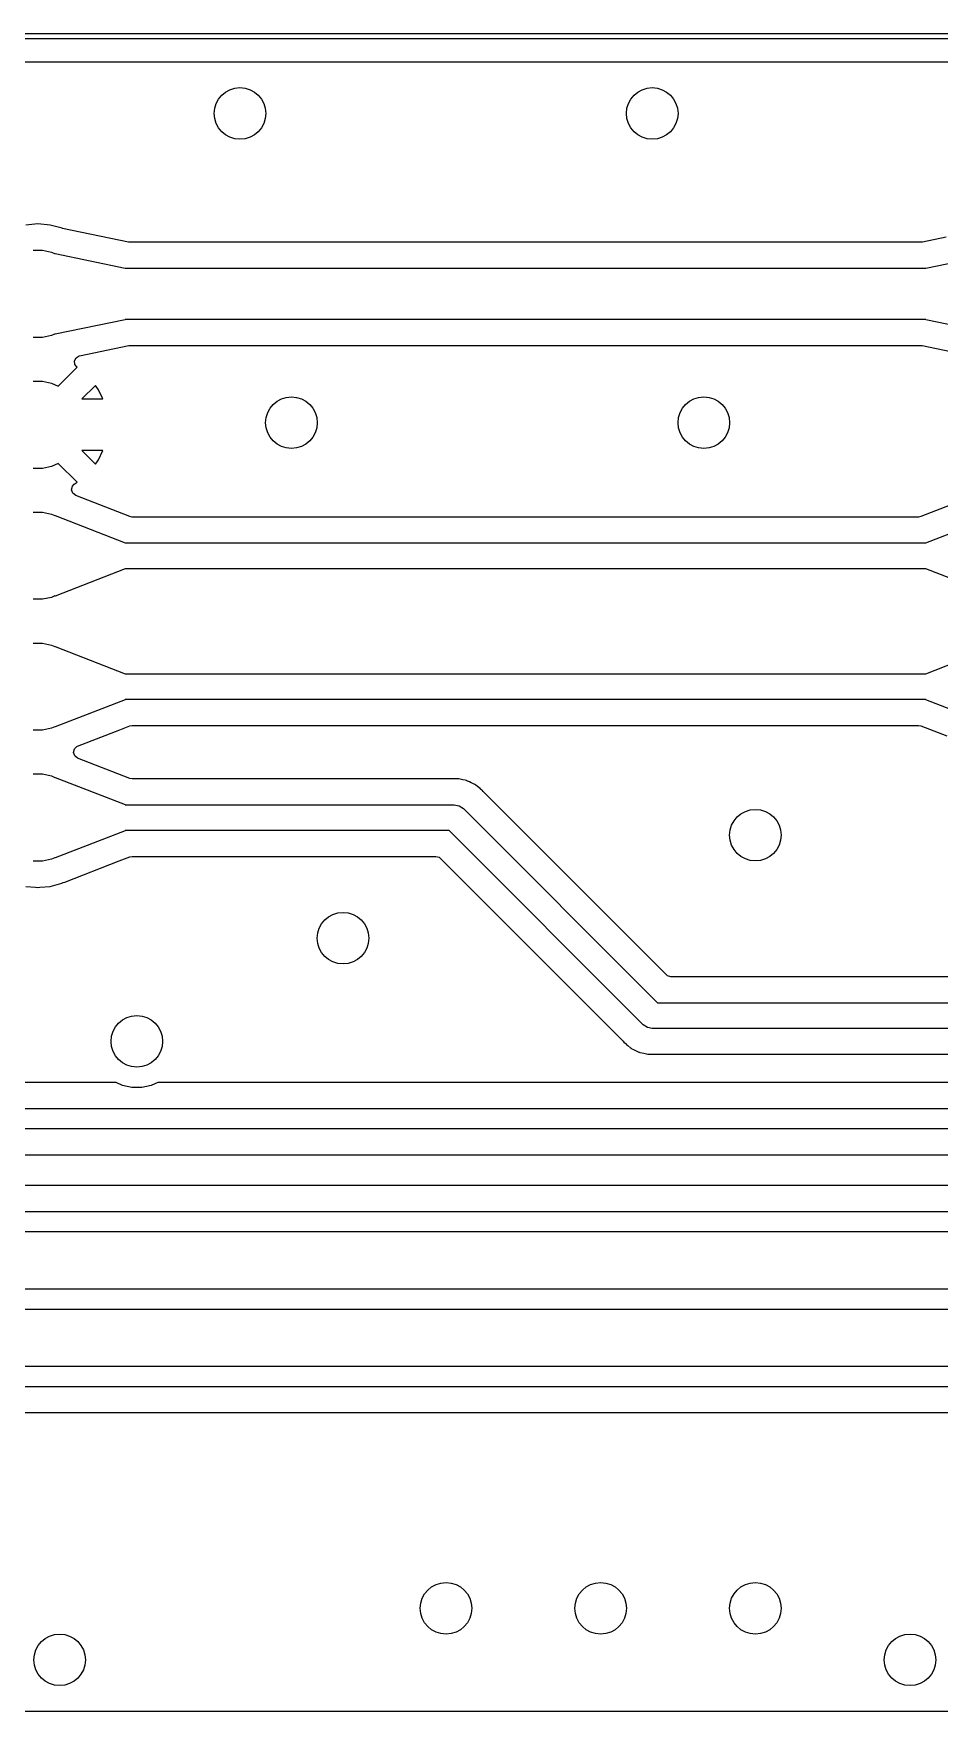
# Model space of a CAD drawing. Extents: x 0.1 to 11.5, y -4.3 to -1.1.
# Drawn here: x 8.189 to 8.881, y -2.382 to -1.1 of the extents above; entities that cross this region are included whole.
import ezdxf

# ---------------------------------------------------------------- set-up
doc = ezdxf.new("R2010")
doc.units = 0
doc.header["$MEASUREMENT"] = 0
doc.layers.add('BLACK', color=7, linetype='CONTINUOUS')

msp = doc.modelspace()

# ---------------------------------------------------------------- linework, layer by layer
at = {"layer": 'BLACK', "linetype": 'CONTINUOUS'}
for p, q in [((0.0787, -1.1004), (11.5354, -1.1004)), ((11.5335, -1.1043), (0.0807, -1.1043)), ((7.7247, -1.122), (9.4407, -1.122)), ((8.1921, -1.2458), (8.1829, -1.2467)), ((8.2014, -1.2467), (8.1921, -1.2458)), ((8.1921, -1.2458), (8.1921, -1.2458)), ((8.2106, -1.2491), (8.2014, -1.2467)), ((8.2014, -1.2467), (8.2014, -1.2467)), ((8.211, -1.2492), (8.2106, -1.2491)), ((8.2106, -1.2491), (8.2106, -1.2491)), ((8.2613, -1.2597), (8.211, -1.2492)), ((8.1886, -1.2659), (8.1956, -1.2659)), ((8.1956, -1.2659), (8.2025, -1.2674)), ((8.2025, -1.2674), (8.2049, -1.2685)), ((8.2049, -1.2685), (8.205, -1.2684)), ((8.205, -1.2684), (8.2053, -1.2684)), ((8.2053, -1.2684), (8.2587, -1.2795)), ((8.2616, -1.2597), (8.2613, -1.2597)), ((8.2625, -1.2598), (8.2616, -1.2597)), ((8.8666, -1.2598), (8.2625, -1.2598)), ((8.8676, -1.2597), (8.8666, -1.2598)), ((8.8678, -1.2597), (8.8676, -1.2597)), ((8.886, -1.2559), (8.8678, -1.2597)), ((8.8704, -1.2795), (8.9238, -1.2684)), ((8.2587, -1.2795), (8.2588, -1.2795)), ((8.2588, -1.2795), (8.8703, -1.2795)), ((8.8703, -1.2795), (8.8704, -1.2795)), ((8.2587, -1.319), (8.2053, -1.3301)), ((8.2588, -1.3189), (8.2587, -1.319)), ((8.8703, -1.3189), (8.2588, -1.3189)), ((8.8704, -1.319), (8.8703, -1.3189)), ((8.9238, -1.3301), (8.8704, -1.319)), ((8.1956, -1.3325), (8.1886, -1.3325)), ((8.2025, -1.331), (8.1956, -1.3325)), ((8.2049, -1.3299), (8.2025, -1.331)), ((8.205, -1.33), (8.2049, -1.3299)), ((8.2053, -1.3301), (8.205, -1.33)), ((8.2239, -1.3465), (8.2616, -1.3387)), ((8.2616, -1.3387), (8.2625, -1.3386)), ((8.2625, -1.3386), (8.8666, -1.3386)), ((8.8666, -1.3386), (8.8676, -1.3387)), ((8.8676, -1.3387), (8.9052, -1.3465)), ((8.2077, -1.3697), (8.2221, -1.3553)), ((8.2201, -1.3504), (8.2213, -1.348)), ((8.2204, -1.3532), (8.2201, -1.3504)), ((8.2221, -1.3553), (8.2204, -1.3532)), ((8.2213, -1.348), (8.2237, -1.3466)), ((8.2221, -1.3553), (8.2221, -1.3553)), ((8.2221, -1.3553), (8.2221, -1.3553)), ((8.2237, -1.3466), (8.2239, -1.3465)), ((8.1886, -1.3659), (8.1956, -1.3659)), ((8.1956, -1.3659), (8.2025, -1.3674)), ((8.2025, -1.3674), (8.2077, -1.3697)), ((8.236, -1.3692), (8.2257, -1.3795)), ((8.2383, -1.3725), (8.236, -1.3692)), ((8.236, -1.3692), (8.236, -1.3692)), ((8.2257, -1.3795), (8.2416, -1.3795)), ((8.2416, -1.3795), (8.2383, -1.3725)), ((8.2383, -1.3725), (8.2383, -1.3725)), ((8.2257, -1.4189), (8.236, -1.4292)), ((8.2416, -1.4189), (8.2257, -1.4189)), ((8.2383, -1.4259), (8.2416, -1.4189)), ((8.1956, -1.4325), (8.1886, -1.4325)), ((8.2025, -1.431), (8.1956, -1.4325)), ((8.2077, -1.4287), (8.2025, -1.431)), ((8.2221, -1.4431), (8.2077, -1.4287)), ((8.236, -1.4292), (8.2383, -1.4259)), ((8.236, -1.4292), (8.236, -1.4292)), ((8.2383, -1.4259), (8.2383, -1.4259)), ((8.2179, -1.4489), (8.2185, -1.4462)), ((8.2185, -1.4462), (8.2199, -1.4446)), ((8.2199, -1.4446), (8.2221, -1.4431)), ((8.2188, -1.4515), (8.2179, -1.4489)), ((8.221, -1.4532), (8.2188, -1.4515)), ((8.2624, -1.4693), (8.221, -1.4532)), ((8.9082, -1.4532), (8.8667, -1.4693)), ((8.1886, -1.4659), (8.1956, -1.4659)), ((8.1956, -1.4659), (8.2025, -1.4674)), ((8.2025, -1.4674), (8.205, -1.4685)), ((8.205, -1.4685), (8.205, -1.4685)), ((8.205, -1.4685), (8.2054, -1.4685)), ((8.2054, -1.4685), (8.2588, -1.4893)), ((8.2642, -1.4697), (8.2624, -1.4693)), ((8.8649, -1.4697), (8.2642, -1.4697)), ((8.8667, -1.4693), (8.8649, -1.4697)), ((8.8704, -1.4893), (8.9238, -1.4685)), ((8.2588, -1.4893), (8.2589, -1.4894)), ((8.2589, -1.4894), (8.8702, -1.4894)), ((8.8702, -1.4894), (8.8704, -1.4893)), ((8.8702, -1.4894), (8.8702, -1.4894)), ((8.2588, -1.5092), (8.2054, -1.53)), ((8.2589, -1.5091), (8.2588, -1.5092)), ((8.8703, -1.5091), (8.2589, -1.5091)), ((8.2589, -1.5091), (8.2589, -1.5091)), ((8.8704, -1.5092), (8.8703, -1.5091)), ((8.9238, -1.53), (8.8704, -1.5092)), ((8.1956, -1.5325), (8.1886, -1.5325)), ((8.2025, -1.531), (8.1956, -1.5325)), ((8.205, -1.5299), (8.2025, -1.531)), ((8.205, -1.53), (8.205, -1.5299)), ((8.2054, -1.53), (8.205, -1.53)), ((8.1886, -1.5659), (8.1956, -1.5659)), ((8.1956, -1.5659), (8.2025, -1.5674)), ((8.2025, -1.5674), (8.205, -1.5685)), ((8.205, -1.5685), (8.205, -1.5685)), ((8.205, -1.5685), (8.2054, -1.5685)), ((8.2054, -1.5685), (8.2588, -1.5893)), ((8.8704, -1.5893), (8.9238, -1.5685)), ((8.2588, -1.5893), (8.2589, -1.5894)), ((8.2589, -1.5894), (8.8702, -1.5894)), ((8.8702, -1.5894), (8.8704, -1.5893)), ((8.8702, -1.5894), (8.8702, -1.5894)), ((8.2588, -1.6092), (8.2054, -1.63)), ((8.2589, -1.6091), (8.2588, -1.6092)), ((8.8703, -1.6091), (8.2589, -1.6091)), ((8.2589, -1.6091), (8.2589, -1.6091)), ((8.8704, -1.6092), (8.8703, -1.6091)), ((8.9238, -1.63), (8.8704, -1.6092)), ((8.1956, -1.6325), (8.1886, -1.6325)), ((8.2025, -1.631), (8.1956, -1.6325)), ((8.205, -1.6299), (8.2025, -1.631)), ((8.205, -1.63), (8.205, -1.6299)), ((8.2054, -1.63), (8.205, -1.63)), ((8.2225, -1.6447), (8.2547, -1.6321)), ((8.2547, -1.6321), (8.2624, -1.6291)), ((8.2624, -1.6291), (8.2642, -1.6288)), ((8.2642, -1.6288), (8.8649, -1.6288)), ((8.8649, -1.6288), (8.8667, -1.6291)), ((8.8667, -1.6291), (8.8865, -1.6368)), ((8.2194, -1.6495), (8.22, -1.6468)), ((8.2203, -1.6521), (8.2194, -1.6495)), ((8.22, -1.6468), (8.2219, -1.6449)), ((8.2225, -1.6538), (8.2203, -1.6521)), ((8.2219, -1.6449), (8.2225, -1.6447)), ((8.1886, -1.6659), (8.1956, -1.6659)), ((8.1956, -1.6659), (8.2025, -1.6674)), ((8.2624, -1.6693), (8.2225, -1.6538)), ((8.2025, -1.6674), (8.205, -1.6685)), ((8.205, -1.6685), (8.205, -1.6685)), ((8.205, -1.6685), (8.2054, -1.6685)), ((8.2054, -1.6685), (8.2588, -1.6893)), ((8.2642, -1.6697), (8.2624, -1.6693)), ((8.5098, -1.6697), (8.2642, -1.6697)), ((8.5128, -1.6696), (8.5098, -1.6697)), ((8.5131, -1.6696), (8.5128, -1.6696)), ((8.5134, -1.6696), (8.5131, -1.6696)), ((8.5131, -1.6696), (8.5131, -1.6696)), ((8.5137, -1.6697), (8.5134, -1.6696)), ((8.5134, -1.6696), (8.5134, -1.6696)), ((8.5147, -1.6699), (8.5137, -1.6697)), ((8.5166, -1.6704), (8.5147, -1.6699)), ((8.5185, -1.6707), (8.5166, -1.6704)), ((8.5196, -1.671), (8.5185, -1.6707)), ((8.5199, -1.6711), (8.5196, -1.671)), ((8.5201, -1.6712), (8.5199, -1.6711)), ((8.5199, -1.6711), (8.5199, -1.6711)), ((8.5204, -1.6713), (8.5201, -1.6712)), ((8.5201, -1.6712), (8.5201, -1.6712)), ((8.5217, -1.6719), (8.5204, -1.6713)), ((8.5204, -1.6713), (8.5204, -1.6713)), ((8.5204, -1.6713), (8.5204, -1.6713)), ((8.5231, -1.6726), (8.5217, -1.6719)), ((8.5243, -1.6732), (8.5231, -1.6726)), ((8.5259, -1.6739), (8.5243, -1.6732)), ((8.5261, -1.674), (8.5259, -1.6739)), ((8.5259, -1.6739), (8.5259, -1.6739)), ((8.5259, -1.6739), (8.5259, -1.6739)), ((8.5263, -1.6742), (8.5261, -1.674)), ((8.5261, -1.674), (8.5261, -1.674)), ((8.5266, -1.6744), (8.5263, -1.6742)), ((8.5263, -1.6742), (8.5263, -1.6742)), ((8.5279, -1.6754), (8.5266, -1.6744)), ((8.5266, -1.6744), (8.5266, -1.6744)), ((8.5266, -1.6744), (8.5266, -1.6744)), ((8.5289, -1.6763), (8.5279, -1.6754)), ((8.5299, -1.6771), (8.5289, -1.6763)), ((8.53, -1.6772), (8.5299, -1.6771)), ((8.5301, -1.6773), (8.53, -1.6772)), ((8.5303, -1.6775), (8.5301, -1.6773)), ((8.5314, -1.6784), (8.5303, -1.6775)), ((8.5319, -1.6788), (8.5314, -1.6784)), ((8.2588, -1.6893), (8.2589, -1.6894)), ((8.2589, -1.6894), (8.5102, -1.6894)), ((8.5102, -1.6894), (8.514, -1.6901)), ((8.514, -1.6901), (8.5172, -1.6923)), ((8.5321, -1.6792), (8.5319, -1.6788)), ((8.5324, -1.6796), (8.5321, -1.6792)), ((8.5329, -1.6801), (8.5324, -1.6796)), ((8.6722, -1.8194), (8.5329, -1.6801)), ((8.5172, -1.6923), (8.6655, -1.8406)), ((8.2588, -1.7092), (8.2054, -1.73)), ((8.2589, -1.7091), (8.2588, -1.7092)), ((8.5062, -1.7091), (8.2589, -1.7091)), ((8.2589, -1.7091), (8.2589, -1.7091)), ((8.6545, -1.8574), (8.5062, -1.7091)), ((8.205, -1.7299), (8.2025, -1.731)), ((8.205, -1.73), (8.205, -1.7299)), ((8.2054, -1.73), (8.205, -1.73)), ((8.2541, -1.7323), (8.2624, -1.7291)), ((8.2624, -1.7291), (8.2642, -1.7288)), ((8.2642, -1.7288), (8.496, -1.7288)), ((8.496, -1.7288), (8.4986, -1.7295)), ((8.4986, -1.7295), (8.4994, -1.7302)), ((8.1956, -1.7325), (8.1886, -1.7325)), ((8.2025, -1.731), (8.1956, -1.7325)), ((8.2126, -1.7485), (8.2541, -1.7323)), ((8.4994, -1.7302), (8.6388, -1.8695)), ((8.1829, -1.7518), (8.1903, -1.7524)), ((8.1903, -1.7524), (8.1921, -1.7526)), ((8.1921, -1.7526), (8.1937, -1.7524)), ((8.1921, -1.7526), (8.1921, -1.7526)), ((8.1921, -1.7526), (8.1921, -1.7526)), ((8.1937, -1.7524), (8.2014, -1.7518)), ((8.2014, -1.7518), (8.2104, -1.7494)), ((8.2104, -1.7494), (8.2114, -1.7489)), ((8.2114, -1.7489), (8.2124, -1.7486)), ((8.2124, -1.7486), (8.2126, -1.7485)), ((8.673, -1.8201), (8.6722, -1.8194)), ((8.6757, -1.8208), (8.673, -1.8201)), ((9.5955, -1.8208), (8.6757, -1.8208)), ((8.6655, -1.8406), (10.2362, -1.8406)), ((8.6577, -1.8595), (8.6545, -1.8574)), ((8.6388, -1.8695), (8.6392, -1.87)), ((8.6392, -1.87), (8.6398, -1.8708)), ((8.6398, -1.8708), (8.6414, -1.8721)), ((8.6614, -1.8602), (8.6577, -1.8595)), ((10.2321, -1.8602), (8.6614, -1.8602)), ((8.6414, -1.8721), (8.6415, -1.8723)), ((8.6415, -1.8723), (8.6417, -1.8725)), ((8.6417, -1.8725), (8.6417, -1.8725)), ((8.6417, -1.8725), (8.6417, -1.8725)), ((8.6417, -1.8725), (8.6428, -1.8733)), ((8.6428, -1.8733), (8.6451, -1.8752)), ((8.6451, -1.8752), (8.6451, -1.8752)), ((8.6451, -1.8752), (8.6451, -1.8752)), ((8.6451, -1.8752), (8.6453, -1.8754)), ((8.6453, -1.8754), (8.6453, -1.8754)), ((8.6453, -1.8754), (8.6456, -1.8756)), ((8.6456, -1.8756), (8.6456, -1.8756)), ((8.6456, -1.8756), (8.6458, -1.8757)), ((8.6458, -1.8757), (8.6458, -1.8757)), ((8.6458, -1.8757), (8.6472, -1.8764)), ((8.6472, -1.8764), (8.6485, -1.877)), ((8.6485, -1.877), (8.6512, -1.8783)), ((8.6512, -1.8783), (8.6512, -1.8783)), ((8.6512, -1.8783), (8.6512, -1.8783)), ((8.6512, -1.8783), (8.6515, -1.8784)), ((8.6515, -1.8784), (8.6515, -1.8784)), ((8.6515, -1.8784), (8.6518, -1.8785)), ((8.6518, -1.8785), (8.6518, -1.8785)), ((8.6518, -1.8785), (8.6521, -1.8786)), ((8.6521, -1.8786), (8.6521, -1.8786)), ((8.6521, -1.8786), (8.6521, -1.8786)), ((8.6521, -1.8786), (8.655, -1.8792)), ((8.655, -1.8792), (8.658, -1.8799)), ((8.658, -1.8799), (8.6582, -1.88)), ((8.6582, -1.88), (8.6582, -1.88)), ((8.6582, -1.88), (8.6585, -1.88)), ((8.6585, -1.88), (8.6585, -1.88)), ((8.6585, -1.88), (8.6588, -1.88)), ((8.6588, -1.88), (8.6618, -1.8799)), ((8.6588, -1.88), (8.6588, -1.88)), ((8.6588, -1.88), (8.6588, -1.88)), ((8.6618, -1.8799), (10.222, -1.8799)), ((8.2518, -1.9016), (6.5457, -1.9016)), ((8.2568, -1.9038), (8.2518, -1.9016)), ((8.264, -1.9053), (8.2568, -1.9038)), ((8.2714, -1.9053), (8.264, -1.9053)), ((8.2787, -1.9038), (8.2714, -1.9053)), ((8.2837, -1.9016), (8.2787, -1.9038)), ((10.2156, -1.9016), (8.2837, -1.9016)), ((6.5355, -1.9213), (10.2165, -1.9213)), ((10.2133, -1.937), (6.5323, -1.937)), ((6.5332, -1.9567), (10.2031, -1.9567)), ((10.1959, -1.9803), (4.915, -1.9803)), ((4.9048, -2), (10.1969, -2)), ((10.1936, -2.0157), (4.9016, -2.0157)), ((2.8938, -2.0591), (10.1575, -2.0591)), ((10.1542, -2.0748), (2.8906, -2.0748)), ((1.0631, -2.1181), (10.1181, -2.1181)), ((10.1148, -2.1339), (1.0598, -2.1339)), ((1.0607, -2.1536), (10.1047, -2.1536)), ((10.2165, -2.3819), (1.5945, -2.3819))]:
    msp.add_line(p, q, dxfattribs=at)
at = {"layer": 'BLACK'}
for centre in [(8.3465, -1.1614), (8.6614, -1.1614), (8.3858, -1.3976), (8.7008, -1.3976), (8.7402, -1.7126), (8.4252, -1.7913), (8.2677, -1.8701), (8.5039, -2.3031), (8.622, -2.3031), (8.7402, -2.3031), (8.2087, -2.3425), (8.8583, -2.3425)]:
    msp.add_circle(centre, 0.0197, dxfattribs=at)

doc.saveas('drawing.dxf')
